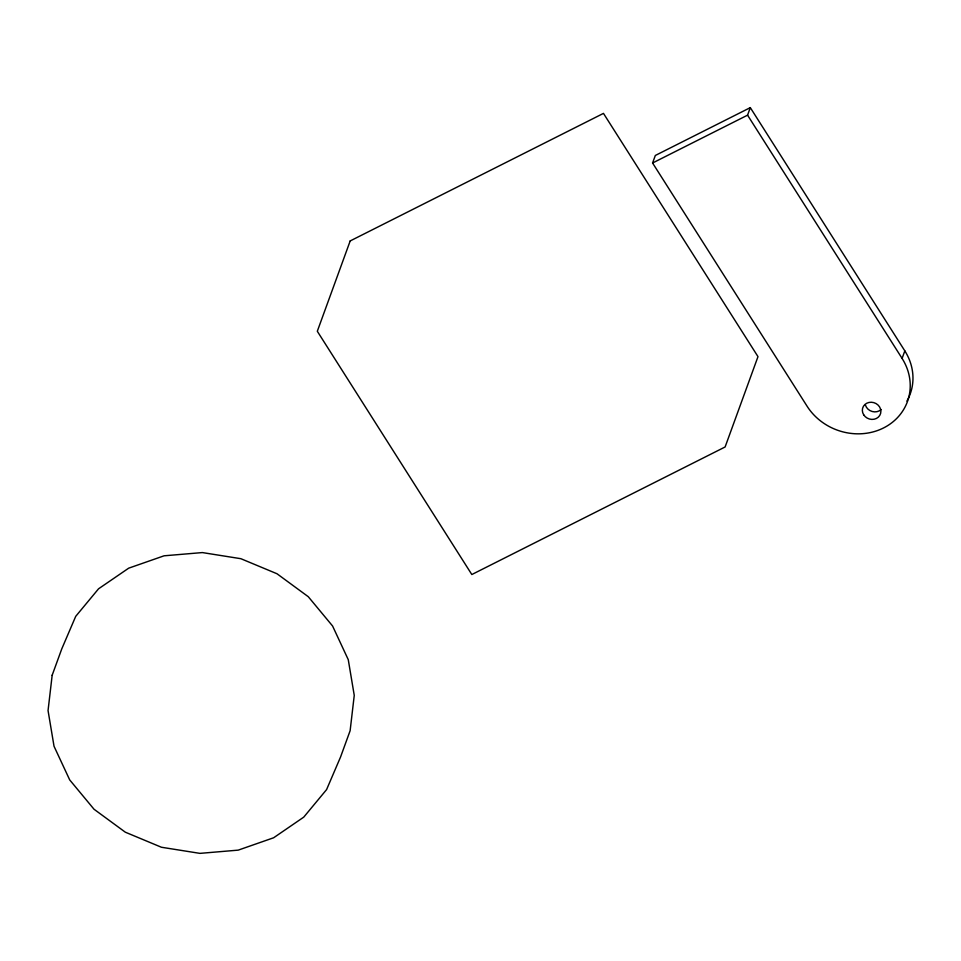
<?xml version="1.0" encoding="UTF-8"?>
<svg xmlns="http://www.w3.org/2000/svg" width="961" height="961" viewBox="0 0 961 961"><rect width="100%" height="100%" fill="white"/><g stroke="black" fill="none" stroke-linecap="round" stroke-linejoin="round"><path stroke-width="1.44" d="M904.83 350.885L902.091 358.417A56.231 50.837 20 0 1 883.567 427.945A56.231 50.837 20 0 1 807.108 406.251L652.579 162.998L655.33 155.466L750.301 107.632L904.83 350.885A56.231 50.837 20 0 1 906.92 401.085M652.579 162.998L747.562 115.164L750.301 107.632M747.562 115.164L902.091 358.417M881.069 409.614A9.37 8.469 20 0 1 865.465 405.182M52.17 675.235L48.05 710.563L54.032 746.265L69.709 779.924L94.022 809.234L125.314 832.19L161.436 847.254L199.948 853.368L238.208 850.137L273.621 837.776L303.76 817.126L326.584 789.594L340.542 757.052L350.128 730.708L354.249 695.38L348.266 659.678L332.59 626.019L308.277 596.709L276.996 573.753L240.863 558.701L202.363 552.575L164.091 555.806L128.69 568.167L98.539 588.817L75.715 616.349L61.768 648.891L52.17 675.235M350.188 240.935L317.31 331.269L471.827 574.534L725.111 446.973L757.989 356.639L603.472 113.386L350.188 240.935M863.699 414.816A9.37 8.469 20 0 0 879.759 415.416A9.37 8.469 20 0 0 871.387 402.251A9.37 8.469 20 0 0 863.699 414.816"/></g></svg>
